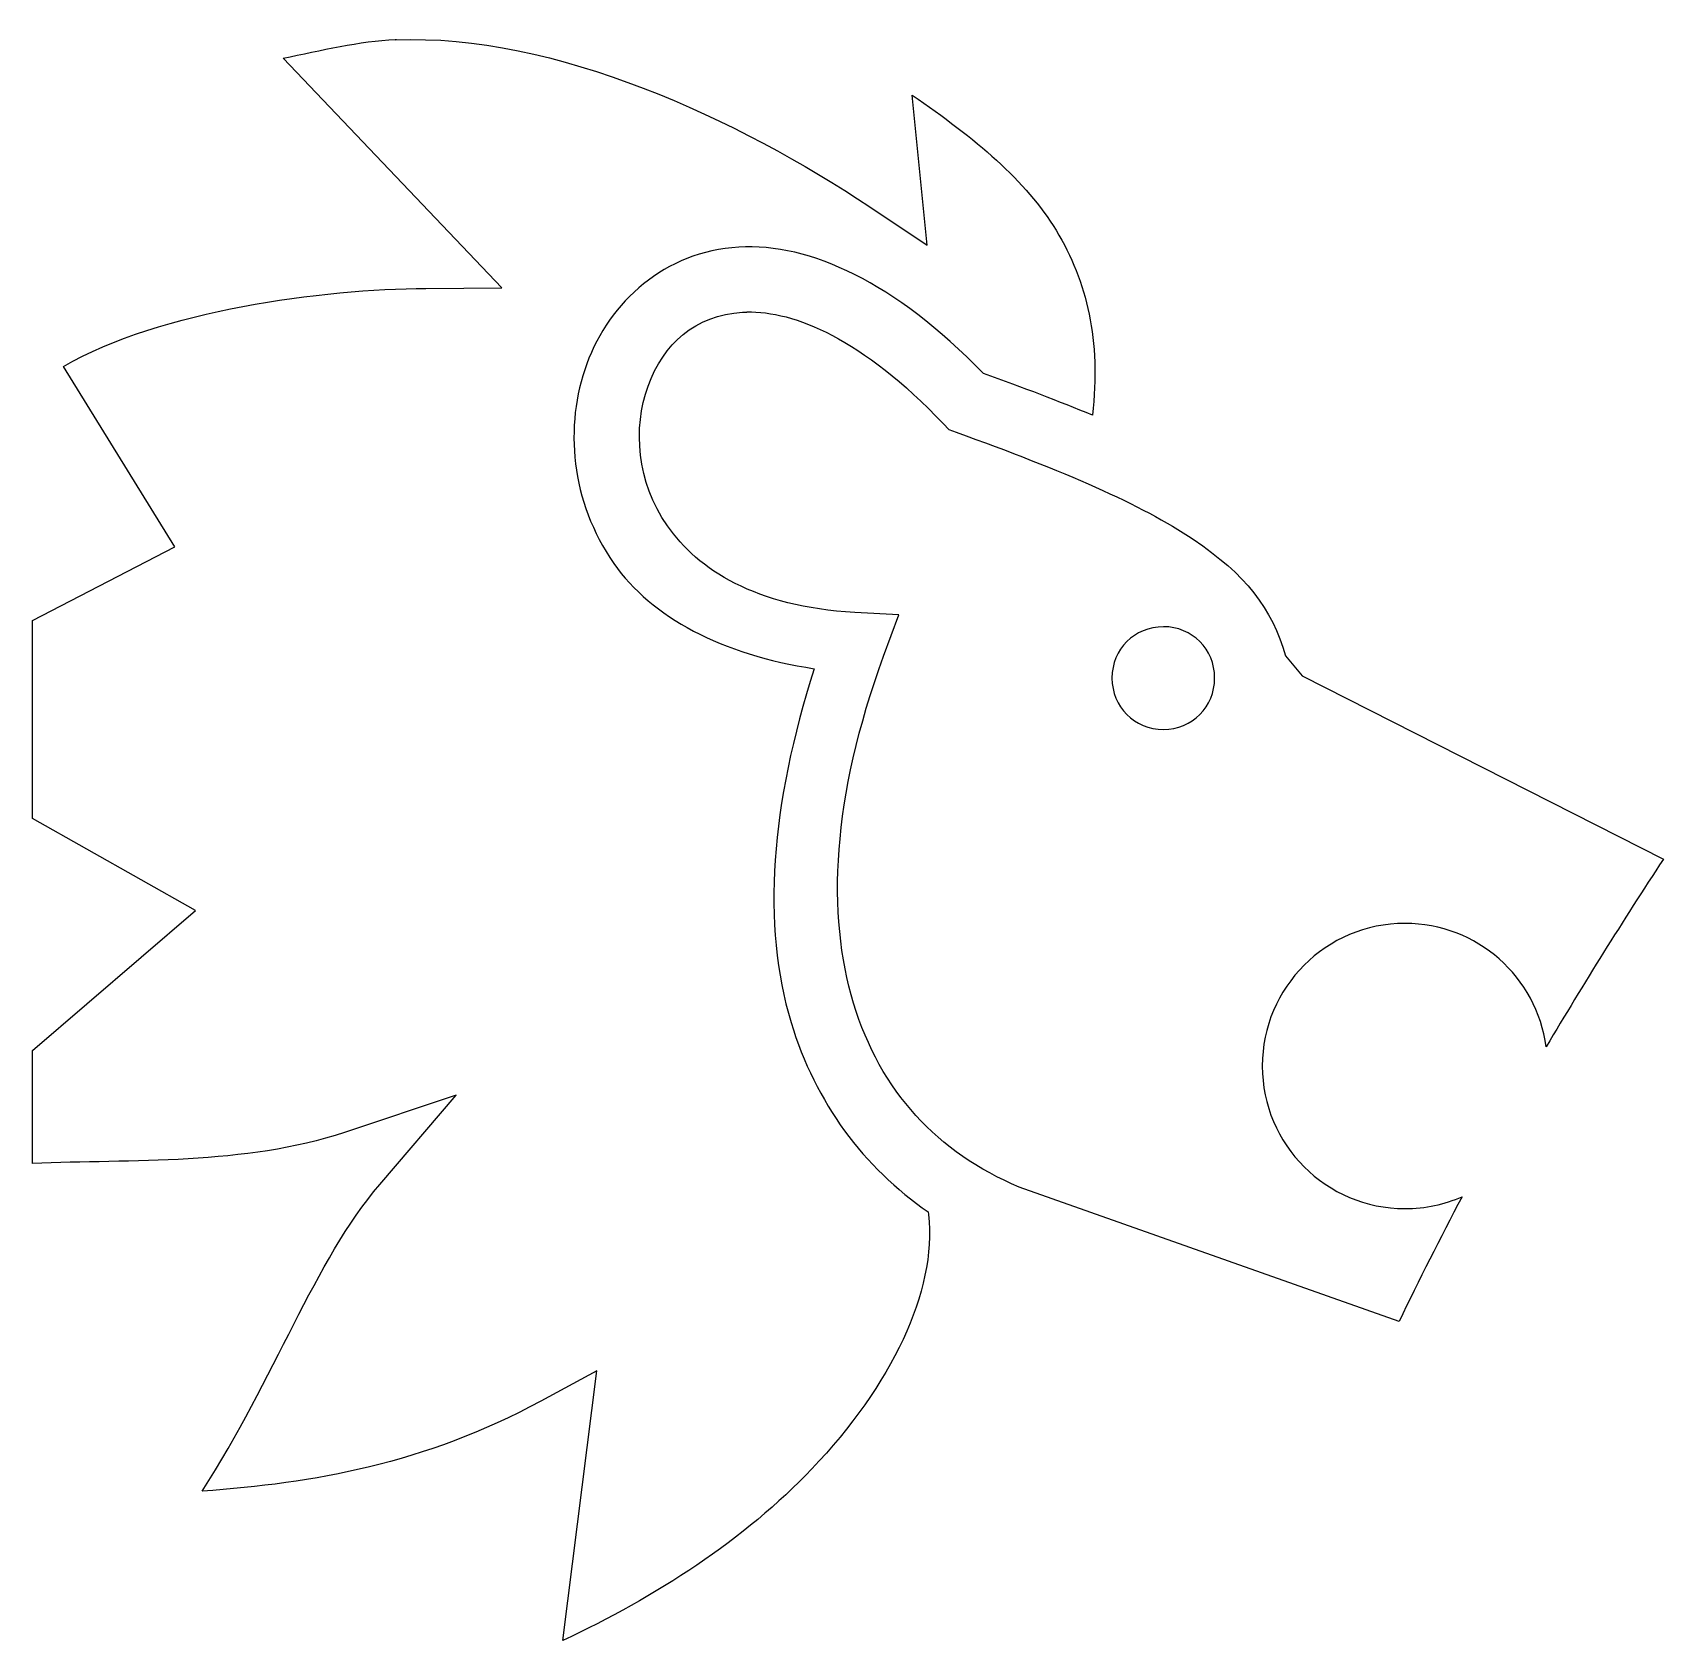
# Model space of a CAD drawing. Header units: centimetres. Extents: x -9.9 to 9.7, y -9.4 to 10.
import ezdxf

# ---------------------------------------------------------------- set-up
doc = ezdxf.new("R2010")
doc.units = ezdxf.units.CM
doc.header["$MEASUREMENT"] = 0
doc.layers.add('Layer 1', color=7, linetype='Continuous')

msp = doc.modelspace()

# ---------------------------------------------------------------- linework, layer by layer
at = {"layer": 'Layer 1'}
for points, knots in [([(-5.57102, 9.93279), (-6.00737, 9.9131), (-6.47076, 9.80013), (-6.92858, 9.70652), (-6.92858, 9.70652), (-6.92858, 9.70652), (-4.29342, 6.93912), (-4.29342, 6.93912), (-4.29342, 6.93912), (-4.29342, 6.93912), (-5.20615, 6.93119), (-5.20615, 6.93119), (-5.20615, 6.93119), (-6.44488, 6.9233), (-8.39805, 6.67169), (-9.57285, 5.99072), (-9.57285, 5.99072), (-9.57285, 5.99072), (-8.23376, 3.81586), (-8.23376, 3.81586), (-8.23376, 3.81586), (-8.23376, 3.81586), (-9.94683, 2.9262), (-9.94683, 2.9262), (-9.94683, 2.9262), (-9.94683, 2.9262), (-9.94683, 0.54046), (-9.94683, 0.54046), (-9.94683, 0.54046), (-9.94683, 0.54046), (-7.98433, -0.5694), (-7.98433, -0.5694), (-7.98433, -0.5694), (-7.98433, -0.5694), (-9.94683, -2.25932), (-9.94683, -2.25932), (-9.94683, -2.25932), (-9.94683, -2.25932), (-9.94683, -3.62), (-9.94683, -3.62), (-9.94683, -3.62), (-8.75698, -3.56801), (-7.39019, -3.64682), (-6.18819, -3.24441), (-6.18819, -3.24441), (-6.18819, -3.24441), (-4.84295, -2.79498), (-4.84295, -2.79498), (-4.84295, -2.79498), (-4.84295, -2.79498), (-5.76339, -3.87389), (-5.76339, -3.87389), (-5.76339, -3.87389), (-6.55446, -4.80159), (-7.01924, -6.19874), (-7.90282, -7.57257), (-7.90282, -7.57257), (-6.55724, -7.47162), (-5.23139, -7.24999), (-3.82096, -6.48421), (-3.82096, -6.48421), (-3.82096, -6.48421), (-3.14518, -6.11807), (-3.14518, -6.11807), (-3.14518, -6.11807), (-3.14518, -6.11807), (-3.55615, -9.37023), (-3.55615, -9.37023), (-3.55615, -9.37023), (-2.44574, -8.8562), (-1.35907, -8.15061), (-0.55472, -7.30168), (-0.55472, -7.30168), (0.40178, -6.29218), (0.95122, -5.17262), (0.852, -4.23565), (0.852, -4.23565), (0.852, -4.23565), (0.84888, -4.20402), (0.84888, -4.20402), (0.84888, -4.20402), (0.06928, -3.66903), (-0.51146, -2.88952), (-0.80562, -1.91936), (-0.80562, -1.91936), (-1.16042, -0.74907), (-1.05302, 0.70897), (-0.5255, 2.34572), (-0.5255, 2.34572), (-1.63899, 2.51608), (-2.48783, 2.96293), (-2.94202, 3.6154), (-2.94202, 3.6154), (-3.46195, 4.36245), (-3.54173, 5.27091), (-3.26832, 6.01973), (-3.26832, 6.01973), (-2.99495, 6.76855), (-2.3284, 7.37606), (-1.43667, 7.42814), (-1.43667, 7.42814), (-0.56978, 7.47853), (0.43896, 7.00507), (1.51391, 5.90579), (1.51391, 5.90579), (1.99328, 5.73248), (2.43022, 5.56701), (2.82702, 5.4023), (2.82702, 5.4023), (2.92966, 6.30448), (2.76545, 7.00607), (2.38814, 7.63299), (2.38814, 7.63299), (2.03351, 8.22229), (1.40913, 8.74749), (0.65504, 9.25991), (0.65504, 9.25991), (0.65504, 9.25991), (0.8351, 7.45141), (0.8351, 7.45141), (0.8351, 7.45141), (0.8351, 7.45141), (0.14249, 7.91463), (0.14249, 7.91463), (0.14249, 7.91463), (-1.41811, 8.95774), (-3.66975, 10.01531), (-5.57102, 9.92647), (-5.57102, 9.92647), (-5.57102, 9.92647), (-5.57094, 9.93596), (-5.57094, 9.93596), (-5.57094, 9.93596), (-5.57094, 9.93596), (-5.57102, 9.93279), (-5.57102, 9.93279)], [0, 0, 0, 0, 0.02857143, 0.02857143, 0.02857143, 0.02857143, 0.05714286, 0.05714286, 0.05714286, 0.05714286, 0.08571429, 0.08571429, 0.08571429, 0.08571429, 0.11428571, 0.11428571, 0.11428571, 0.11428571, 0.14285714, 0.14285714, 0.14285714, 0.14285714, 0.17142857, 0.17142857, 0.17142857, 0.17142857, 0.2, 0.2, 0.2, 0.2, 0.22857143, 0.22857143, 0.22857143, 0.22857143, 0.25714286, 0.25714286, 0.25714286, 0.25714286, 0.28571429, 0.28571429, 0.28571429, 0.28571429, 0.31428571, 0.31428571, 0.31428571, 0.31428571, 0.34285714, 0.34285714, 0.34285714, 0.34285714, 0.37142857, 0.37142857, 0.37142857, 0.37142857, 0.4, 0.4, 0.4, 0.4, 0.42857143, 0.42857143, 0.42857143, 0.42857143, 0.45714286, 0.45714286, 0.45714286, 0.45714286, 0.48571429, 0.48571429, 0.48571429, 0.48571429, 0.51428571, 0.51428571, 0.51428571, 0.51428571, 0.54285714, 0.54285714, 0.54285714, 0.54285714, 0.57142857, 0.57142857, 0.57142857, 0.57142857, 0.6, 0.6, 0.6, 0.6, 0.62857143, 0.62857143, 0.62857143, 0.62857143, 0.65714286, 0.65714286, 0.65714286, 0.65714286, 0.68571429, 0.68571429, 0.68571429, 0.68571429, 0.71428571, 0.71428571, 0.71428571, 0.71428571, 0.74285714, 0.74285714, 0.74285714, 0.74285714, 0.77142857, 0.77142857, 0.77142857, 0.77142857, 0.8, 0.8, 0.8, 0.8, 0.82857143, 0.82857143, 0.82857143, 0.82857143, 0.85714286, 0.85714286, 0.85714286, 0.85714286, 0.88571429, 0.88571429, 0.88571429, 0.88571429, 0.91428571, 0.91428571, 0.91428571, 0.91428571, 0.94285714, 0.94285714, 0.94285714, 0.94285714, 1, 1, 1, 1]), ([(-1.33791, 6.64382), (-1.3563, 6.64348), (-1.37443, 6.64382), (-1.39231, 6.64382), (-1.39231, 6.64382), (-1.39231, 6.64382), (-1.39239, 6.64382), (-1.39239, 6.64382), (-1.39239, 6.64382), (-1.96334, 6.61072), (-2.34307, 6.25988), (-2.52827, 5.7526), (-2.52827, 5.7526), (-2.71351, 5.24532), (-2.66502, 4.59918), (-2.29592, 4.06883), (-2.29592, 4.06883), (-1.92674, 3.53853), (-1.23632, 3.0923), (-0.03791, 3.02374), (-0.03791, 3.02374), (-0.03791, 3.02374), (0.4932, 2.99464), (0.4932, 2.99464), (0.4932, 2.99464), (0.4932, 2.99464), (0.31002, 2.49592), (0.31002, 2.49592), (0.31002, 2.49592), (-0.31563, 0.7898), (-0.37487, -0.62147), (-0.05165, -1.68765), (-0.05165, -1.68765), (0.27136, -2.75311), (0.96207, -3.49223), (1.94311, -3.904), (1.94311, -3.904), (1.94311, -3.904), (1.94466, -3.90399), (1.94466, -3.90399), (1.94466, -3.90399), (1.94466, -3.90399), (6.52368, -5.52636), (6.52368, -5.52636), (6.52368, -5.52636), (6.76193, -5.02456), (7.01586, -4.52221), (7.2822, -4.02054), (7.2822, -4.02054), (7.07149, -4.1128), (6.83889, -4.16433), (6.59402, -4.16433), (6.59402, -4.16433), (5.6444, -4.16433), (4.87441, -3.39426), (4.87441, -2.44464), (4.87441, -2.44464), (4.87441, -1.4951), (5.6444, -0.72503), (6.59402, -0.72503), (6.59402, -0.72503), (7.46521, -0.72503), (8.18363, -1.37328), (8.29647, -2.21356), (8.29647, -2.21356), (8.74623, -1.45192), (9.21932, -0.69551), (9.70825, 0.05014), (9.70825, 0.05014), (9.70825, 0.05014), (5.3555, 2.25877), (5.3555, 2.25877), (5.3555, 2.25877), (5.3555, 2.25877), (5.15537, 2.50048), (5.15537, 2.50048), (5.15537, 2.50048), (4.98965, 3.07211), (4.66981, 3.48384), (4.04256, 3.90569), (4.04256, 3.90569), (3.41527, 4.32745), (2.48091, 4.73092), (1.18425, 5.197), (1.18425, 5.197), (1.18425, 5.197), (1.09654, 5.22934), (1.09654, 5.22934), (1.09654, 5.22934), (1.09654, 5.22934), (1.03202, 5.2971), (1.03202, 5.2971), (1.03202, 5.2971), (0.05022, 6.33156), (-0.76855, 6.6582), (-1.3379, 6.64749), (-1.3379, 6.64749), (-1.3379, 6.64749), (-1.33791, 6.64382), (-1.33791, 6.64382)], [0, 0, 0, 0, 0.03846154, 0.03846154, 0.03846154, 0.03846154, 0.07692308, 0.07692308, 0.07692308, 0.07692308, 0.11538462, 0.11538462, 0.11538462, 0.11538462, 0.15384615, 0.15384615, 0.15384615, 0.15384615, 0.19230769, 0.19230769, 0.19230769, 0.19230769, 0.23076923, 0.23076923, 0.23076923, 0.23076923, 0.26923077, 0.26923077, 0.26923077, 0.26923077, 0.30769231, 0.30769231, 0.30769231, 0.30769231, 0.34615385, 0.34615385, 0.34615385, 0.34615385, 0.38461538, 0.38461538, 0.38461538, 0.38461538, 0.42307692, 0.42307692, 0.42307692, 0.42307692, 0.46153846, 0.46153846, 0.46153846, 0.46153846, 0.5, 0.5, 0.5, 0.5, 0.53846154, 0.53846154, 0.53846154, 0.53846154, 0.57692308, 0.57692308, 0.57692308, 0.57692308, 0.61538462, 0.61538462, 0.61538462, 0.61538462, 0.65384615, 0.65384615, 0.65384615, 0.65384615, 0.69230769, 0.69230769, 0.69230769, 0.69230769, 0.73076923, 0.73076923, 0.73076923, 0.73076923, 0.76923077, 0.76923077, 0.76923077, 0.76923077, 0.80769231, 0.80769231, 0.80769231, 0.80769231, 0.84615385, 0.84615385, 0.84615385, 0.84615385, 0.88461538, 0.88461538, 0.88461538, 0.88461538, 0.92307692, 0.92307692, 0.92307692, 0.92307692, 1, 1, 1, 1]), ([(3.68177, 2.85165), (4.03058, 2.85165), (4.29983, 2.58232), (4.29983, 2.23359), (4.29983, 2.23359), (4.29983, 1.88469), (4.0305, 1.61423), (3.68173, 1.61423), (3.68173, 1.61423), (3.333, 1.61423), (3.06241, 1.8847), (3.06241, 2.23355), (3.06241, 2.23355), (3.06241, 2.58228), (3.33296, 2.85152), (3.68173, 2.85152), (3.68173, 2.85152), (3.68173, 2.85152), (3.68177, 2.85165), (3.68177, 2.85165)], [0, 0, 0, 0, 0.16666667, 0.16666667, 0.16666667, 0.16666667, 0.33333333, 0.33333333, 0.33333333, 0.33333333, 0.5, 0.5, 0.5, 0.5, 0.66666667, 0.66666667, 0.66666667, 0.66666667, 1, 1, 1, 1])]:
    msp.add_open_spline(points, degree=3, knots=knots, dxfattribs=at)

doc.saveas('drawing.dxf')
